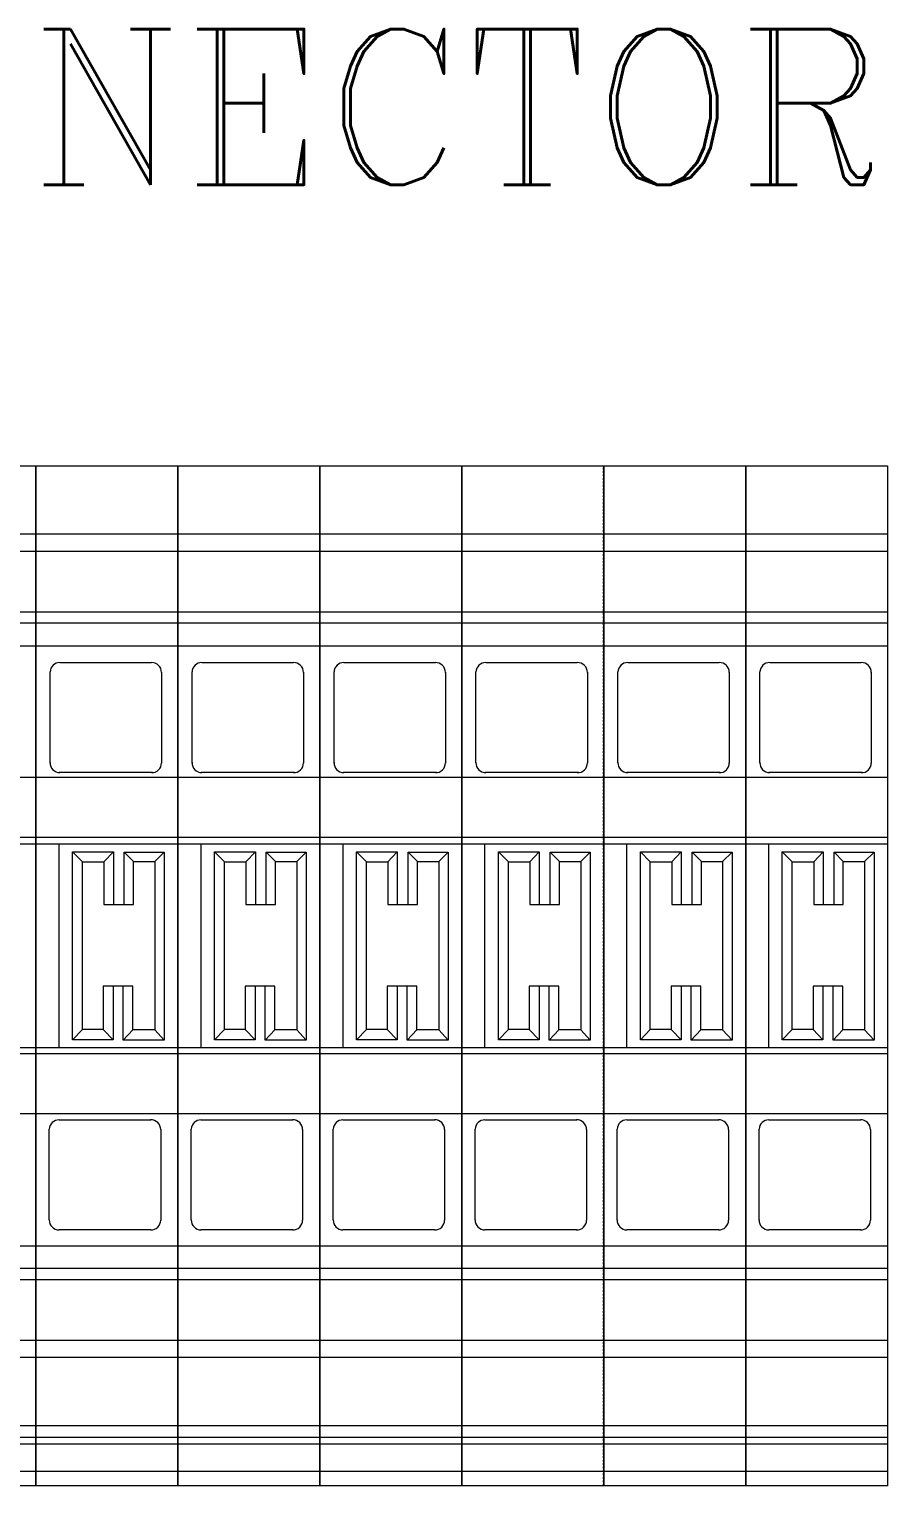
# Model space of a CAD drawing. Header units: inches. Extents: x 784 to 2184505, y 7 to 371504.
# Drawn here: x 1428652 to 1434227, y 285014 to 294544 of the extents above; entities that cross this region are included whole.
import ezdxf

# ---------------------------------------------------------------- set-up
doc = ezdxf.new("R2010")
doc.units = ezdxf.units.IN
doc.header["$MEASUREMENT"] = 0
doc.linetypes.add('DASHED', pattern=[0.3, 0.2, -0.1])
doc.styles.add('ROMANC', font='romanc.shx', dxfattribs={"height": 5})

msp = doc.modelspace()

# ---------------------------------------------------------------- linework, layer by layer
at = {"color": 252, "linetype": 'DASHED', "ltscale": 0.25}
for p, q in [((1432412.66554, 288890.87842, 22109411.77061), (1432412.66554, 291686.45739, 22109411.77061)), ((1432412.66554, 287475.64994, 22109411.77061), (1432412.66554, 288890.87842, 22109411.77061)), ((1432412.66554, 285013.64002, 22109411.77061), (1432412.66554, 287475.64994, 22109411.77061))]:
    msp.add_line(p, q, dxfattribs=at)
at = {"color": 0, "lineweight": 13}
for p, q in [((1427766.73431, 291242.12346, 22109411.77061), (1428695.92055, 291242.12346, 22109411.77061)), ((1428695.92055, 291242.12346, 22109411.77061), (1429625.1068, 291242.12346, 22109411.77061)), ((1429625.1068, 291242.12346, 22109411.77061), (1430554.29305, 291242.12346, 22109411.77061)), ((1430554.29305, 291242.12346, 22109411.77061), (1431483.47929, 291242.12346, 22109411.77061)), ((1431483.47929, 291242.12346, 22109411.77061), (1432412.66554, 291242.12346, 22109411.77061)), ((1432412.66554, 291242.12346, 22109411.77061), (1433341.85178, 291242.12346, 22109411.77061)), ((1433341.85178, 291242.12346, 22109411.77061), (1434271.03803, 291242.12346, 22109411.77061)), ((1427766.73431, 291128.06874, 22109411.77061), (1428695.92055, 291128.06874, 22109411.77061)), ((1428695.92055, 291128.06874, 22109411.77061), (1429625.1068, 291128.06874, 22109411.77061)), ((1429625.1068, 291128.06874, 22109411.77061), (1430554.29305, 291128.06874, 22109411.77061)), ((1430554.29305, 291128.06874, 22109411.77061), (1431483.47929, 291128.06874, 22109411.77061)), ((1431483.47929, 291128.06874, 22109411.77061), (1432412.66554, 291128.06874, 22109411.77061)), ((1432412.66554, 291128.06874, 22109411.77061), (1433341.85178, 291128.06874, 22109411.77061)), ((1433341.85178, 291128.06874, 22109411.77061), (1434271.03803, 291128.06874, 22109411.77061)), ((1427766.73431, 290731.07059, 22109411.77061), (1428695.92055, 290731.07059, 22109411.77061)), ((1428695.92055, 290731.07059, 22109411.77061), (1429625.1068, 290731.07059, 22109411.77061)), ((1429625.1068, 290731.07059, 22109411.77061), (1430554.29305, 290731.07059, 22109411.77061)), ((1430554.29305, 290731.07059, 22109411.77061), (1431483.47929, 290731.07059, 22109411.77061)), ((1431483.47929, 290731.07059, 22109411.77061), (1432412.66554, 290731.07059, 22109411.77061)), ((1432412.66554, 290731.07059, 22109411.77061), (1433341.85178, 290731.07059, 22109411.77061)), ((1433341.85178, 290731.07059, 22109411.77061), (1434271.03803, 290731.07059, 22109411.77061)), ((1427766.73431, 290658.68971, 22109411.77061), (1428695.92055, 290658.68971, 22109411.77061)), ((1428695.92055, 290658.68971, 22109411.77061), (1429625.1068, 290658.68971, 22109411.77061)), ((1429625.1068, 290658.68971, 22109411.77061), (1430554.29305, 290658.68971, 22109411.77061)), ((1430554.29305, 290658.68971, 22109411.77061), (1431483.47929, 290658.68971, 22109411.77061)), ((1431483.47929, 290658.68971, 22109411.77061), (1432412.66554, 290658.68971, 22109411.77061)), ((1432412.66554, 290658.68971, 22109411.77061), (1433341.85178, 290658.68971, 22109411.77061)), ((1433341.85178, 290658.68971, 22109411.77061), (1434271.03803, 290658.68971, 22109411.77061)), ((1427766.73431, 290509.54123, 22109411.77061), (1428695.92055, 290509.54123, 22109411.77061)), ((1428695.92055, 290509.54123, 22109411.77061), (1429625.1068, 290509.54123, 22109411.77061)), ((1429625.1068, 290509.54123, 22109411.77061), (1430554.29305, 290509.54123, 22109411.77061)), ((1430554.29305, 290509.54123, 22109411.77061), (1431483.47929, 290509.54123, 22109411.77061)), ((1431483.47929, 290509.54123, 22109411.77061), (1432412.66554, 290509.54123, 22109411.77061)), ((1432412.66554, 290509.54123, 22109411.77061), (1433341.85178, 290509.54123, 22109411.77061)), ((1433341.85178, 290509.54123, 22109411.77061), (1434271.03803, 290509.54123, 22109411.77061)), ((1428852.89385, 290399.51594, 22109411.77061), (1429452.24287, 290399.51711, 22109411.77061)), ((1429782.0801, 290399.51594, 22109411.77061), (1430381.42911, 290399.51711, 22109411.77061)), ((1430711.26635, 290399.51594, 22109411.77061), (1431310.61536, 290399.51711, 22109411.77061)), ((1431640.45259, 290399.51594, 22109411.77061), (1432239.8016, 290399.51711, 22109411.77061)), ((1432569.63884, 290399.51594, 22109411.77061), (1433168.98785, 290399.51711, 22109411.77061)), ((1433498.82508, 290399.51594, 22109411.77061), (1434098.1741, 290399.51711, 22109411.77061)), ((1427766.73431, 289649.74412, 22109411.77061), (1428695.92055, 289649.74412, 22109411.77061)), ((1428695.92055, 289649.74412, 22109411.77061), (1429625.1068, 289649.74412, 22109411.77061)), ((1429625.1068, 289649.74412, 22109411.77061), (1430554.29305, 289649.74412, 22109411.77061)), ((1430554.29305, 289649.74412, 22109411.77061), (1431483.47929, 289649.74412, 22109411.77061)), ((1431483.47929, 289649.74412, 22109411.77061), (1432412.66554, 289649.74412, 22109411.77061)), ((1432412.66554, 289649.74412, 22109411.77061), (1433341.85178, 289649.74412, 22109411.77061)), ((1433341.85178, 289649.74412, 22109411.77061), (1434271.03803, 289649.74412, 22109411.77061)), ((1427766.73431, 289257.13268, 22109411.77061), (1428695.92055, 289257.13268, 22109411.77061)), ((1428695.92055, 289257.13268, 22109411.77061), (1429625.1068, 289257.13268, 22109411.77061)), ((1429625.1068, 289257.13268, 22109411.77061), (1430554.29305, 289257.13268, 22109411.77061)), ((1430554.29305, 289257.13268, 22109411.77061), (1431483.47929, 289257.13268, 22109411.77061)), ((1431483.47929, 289257.13268, 22109411.77061), (1432412.66554, 289257.13268, 22109411.77061)), ((1432412.66554, 289257.13268, 22109411.77061), (1433341.85178, 289257.13268, 22109411.77061)), ((1433341.85178, 289257.13268, 22109411.77061), (1434271.03803, 289257.13268, 22109411.77061)), ((1427766.73431, 289213.26549, 22109411.77061), (1428695.92055, 289213.26549, 22109411.77061)), ((1428695.92055, 289213.26549, 22109411.77061), (1429625.1068, 289213.26549, 22109411.77061)), ((1428847.87775, 287881.89598, 22109411.77061), (1428847.87775, 289213.26549, 22109411.77061)), ((1428935.68331, 287931.40682, 22109411.77061), (1428935.68331, 289162.07839, 22109411.77061)), ((1428935.68331, 289162.07839, 22109411.77061), (1429203.28121, 289162.07839, 22109411.77061)), ((1429000.69688, 289096.62057, 22109411.77061), (1428935.68331, 289162.07839, 22109411.77061)), ((1429141.4863, 289096.62057, 22109411.77061), (1429203.28121, 289162.07839, 22109411.77061)), ((1429203.28121, 289162.07839, 22109411.77061), (1429203.28121, 288816.43111, 22109411.77061)), ((1429274.3619, 288816.43111, 22109411.77061), (1429274.3619, 289159.29091, 22109411.77061)), ((1429274.3619, 289159.29091, 22109411.77061), (1429536.38484, 289159.29091, 22109411.77061)), ((1429334.75435, 289097.68329, 22109411.77061), (1429274.3619, 289159.29091, 22109411.77061)), ((1429474.12826, 289097.68329, 22109411.77061), (1429536.38484, 289159.29091, 22109411.77061)), ((1429536.38484, 289159.29091, 22109411.77061), (1429536.38484, 287928.61934, 22109411.77061)), ((1429625.1068, 289213.26549, 22109411.77061), (1430554.29305, 289213.26549, 22109411.77061)), ((1429777.064, 287881.89598, 22109411.77061), (1429777.064, 289213.26549, 22109411.77061)), ((1429864.86956, 287931.40682, 22109411.77061), (1429864.86956, 289162.07839, 22109411.77061)), ((1429864.86956, 289162.07839, 22109411.77061), (1430132.46745, 289162.07839, 22109411.77061)), ((1429929.88313, 289096.62057, 22109411.77061), (1429864.86956, 289162.07839, 22109411.77061)), ((1430070.67255, 289096.62057, 22109411.77061), (1430132.46745, 289162.07839, 22109411.77061)), ((1430132.46745, 289162.07839, 22109411.77061), (1430132.46745, 288816.43111, 22109411.77061)), ((1430203.54814, 288816.43111, 22109411.77061), (1430203.54814, 289159.29091, 22109411.77061)), ((1430203.54814, 289159.29091, 22109411.77061), (1430465.57109, 289159.29091, 22109411.77061)), ((1430263.9406, 289097.68329, 22109411.77061), (1430203.54814, 289159.29091, 22109411.77061)), ((1430403.3145, 289097.68329, 22109411.77061), (1430465.57109, 289159.29091, 22109411.77061)), ((1430465.57109, 289159.29091, 22109411.77061), (1430465.57109, 287928.61934, 22109411.77061)), ((1430554.29305, 289213.26549, 22109411.77061), (1431483.47929, 289213.26549, 22109411.77061)), ((1430706.25024, 287881.89598, 22109411.77061), (1430706.25024, 289213.26549, 22109411.77061)), ((1430794.0558, 287931.40682, 22109411.77061), (1430794.0558, 289162.07839, 22109411.77061)), ((1430794.0558, 289162.07839, 22109411.77061), (1431061.6537, 289162.07839, 22109411.77061)), ((1430859.06937, 289096.62057, 22109411.77061), (1430794.0558, 289162.07839, 22109411.77061)), ((1430999.85879, 289096.62057, 22109411.77061), (1431061.6537, 289162.07839, 22109411.77061)), ((1431061.6537, 289162.07839, 22109411.77061), (1431061.6537, 288816.43111, 22109411.77061)), ((1431132.73439, 288816.43111, 22109411.77061), (1431132.73439, 289159.29091, 22109411.77061)), ((1431132.73439, 289159.29091, 22109411.77061), (1431394.75733, 289159.29091, 22109411.77061)), ((1431193.12685, 289097.68329, 22109411.77061), (1431132.73439, 289159.29091, 22109411.77061)), ((1431332.50075, 289097.68329, 22109411.77061), (1431394.75733, 289159.29091, 22109411.77061)), ((1431394.75733, 289159.29091, 22109411.77061), (1431394.75733, 287928.61934, 22109411.77061)), ((1431483.47929, 289213.26549, 22109411.77061), (1432412.66554, 289213.26549, 22109411.77061)), ((1431635.43649, 287881.89598, 22109411.77061), (1431635.43649, 289213.26549, 22109411.77061)), ((1431723.24205, 287931.40682, 22109411.77061), (1431723.24205, 289162.07839, 22109411.77061)), ((1431723.24205, 289162.07839, 22109411.77061), (1431990.83994, 289162.07839, 22109411.77061)), ((1431788.25562, 289096.62057, 22109411.77061), (1431723.24205, 289162.07839, 22109411.77061)), ((1431929.04504, 289096.62057, 22109411.77061), (1431990.83994, 289162.07839, 22109411.77061)), ((1431990.83994, 289162.07839, 22109411.77061), (1431990.83994, 288816.43111, 22109411.77061)), ((1432061.92064, 288816.43111, 22109411.77061), (1432061.92064, 289159.29091, 22109411.77061)), ((1432061.92064, 289159.29091, 22109411.77061), (1432323.94358, 289159.29091, 22109411.77061)), ((1432122.31309, 289097.68329, 22109411.77061), (1432061.92064, 289159.29091, 22109411.77061)), ((1432261.687, 289097.68329, 22109411.77061), (1432323.94358, 289159.29091, 22109411.77061)), ((1432323.94358, 289159.29091, 22109411.77061), (1432323.94358, 287928.61934, 22109411.77061)), ((1432412.66554, 289213.26549, 22109411.77061), (1433341.85178, 289213.26549, 22109411.77061)), ((1432564.62273, 287881.89598, 22109411.77061), (1432564.62273, 289213.26549, 22109411.77061)), ((1432652.42829, 287931.40682, 22109411.77061), (1432652.42829, 289162.07839, 22109411.77061)), ((1432652.42829, 289162.07839, 22109411.77061), (1432920.02619, 289162.07839, 22109411.77061)), ((1432717.44187, 289096.62057, 22109411.77061), (1432652.42829, 289162.07839, 22109411.77061)), ((1432858.23129, 289096.62057, 22109411.77061), (1432920.02619, 289162.07839, 22109411.77061)), ((1432920.02619, 289162.07839, 22109411.77061), (1432920.02619, 288816.43111, 22109411.77061)), ((1432991.10688, 288816.43111, 22109411.77061), (1432991.10688, 289159.29091, 22109411.77061)), ((1432991.10688, 289159.29091, 22109411.77061), (1433253.12982, 289159.29091, 22109411.77061)), ((1433051.49934, 289097.68329, 22109411.77061), (1432991.10688, 289159.29091, 22109411.77061)), ((1433190.87324, 289097.68329, 22109411.77061), (1433253.12982, 289159.29091, 22109411.77061)), ((1433253.12982, 289159.29091, 22109411.77061), (1433253.12982, 287928.61934, 22109411.77061)), ((1433341.85178, 289213.26549, 22109411.77061), (1434271.03803, 289213.26549, 22109411.77061)), ((1433493.80898, 287881.89598, 22109411.77061), (1433493.80898, 289213.26549, 22109411.77061)), ((1433581.61454, 287931.40682, 22109411.77061), (1433581.61454, 289162.07839, 22109411.77061)), ((1433581.61454, 289162.07839, 22109411.77061), (1433849.21244, 289162.07839, 22109411.77061)), ((1433646.62811, 289096.62057, 22109411.77061), (1433581.61454, 289162.07839, 22109411.77061)), ((1433787.41753, 289096.62057, 22109411.77061), (1433849.21244, 289162.07839, 22109411.77061)), ((1433849.21244, 289162.07839, 22109411.77061), (1433849.21244, 288816.43111, 22109411.77061)), ((1433920.29313, 288816.43111, 22109411.77061), (1433920.29313, 289159.29091, 22109411.77061)), ((1433920.29313, 289159.29091, 22109411.77061), (1434182.31607, 289159.29091, 22109411.77061)), ((1433980.68558, 289097.68329, 22109411.77061), (1433920.29313, 289159.29091, 22109411.77061)), ((1434120.05949, 289097.68329, 22109411.77061), (1434182.31607, 289159.29091, 22109411.77061)), ((1434182.31607, 289159.29091, 22109411.77061), (1434182.31607, 287928.61934, 22109411.77061)), ((1429000.69688, 287999.48661, 22109411.77061), (1429000.69688, 289096.62057, 22109411.77061)), ((1429000.69688, 289096.62057, 22109411.77061), (1429141.4863, 289096.62057, 22109411.77061)), ((1429141.4863, 289096.62057, 22109411.77061), (1429141.4863, 288816.43111, 22109411.77061)), ((1429334.75435, 288816.43111, 22109411.77061), (1429334.75435, 289097.68329, 22109411.77061)), ((1429334.75435, 289097.68329, 22109411.77061), (1429474.12826, 289097.68329, 22109411.77061)), ((1429474.12826, 289097.68329, 22109411.77061), (1429474.12826, 287996.62945, 22109411.77061)), ((1429929.88313, 287999.48661, 22109411.77061), (1429929.88313, 289096.62057, 22109411.77061)), ((1429929.88313, 289096.62057, 22109411.77061), (1430070.67255, 289096.62057, 22109411.77061)), ((1430070.67255, 289096.62057, 22109411.77061), (1430070.67255, 288816.43111, 22109411.77061)), ((1430263.9406, 288816.43111, 22109411.77061), (1430263.9406, 289097.68329, 22109411.77061)), ((1430263.9406, 289097.68329, 22109411.77061), (1430403.3145, 289097.68329, 22109411.77061)), ((1430403.3145, 289097.68329, 22109411.77061), (1430403.3145, 287996.62945, 22109411.77061)), ((1430859.06937, 287999.48661, 22109411.77061), (1430859.06937, 289096.62057, 22109411.77061)), ((1430859.06937, 289096.62057, 22109411.77061), (1430999.85879, 289096.62057, 22109411.77061)), ((1430999.85879, 289096.62057, 22109411.77061), (1430999.85879, 288816.43111, 22109411.77061)), ((1431193.12685, 288816.43111, 22109411.77061), (1431193.12685, 289097.68329, 22109411.77061)), ((1431193.12685, 289097.68329, 22109411.77061), (1431332.50075, 289097.68329, 22109411.77061)), ((1431332.50075, 289097.68329, 22109411.77061), (1431332.50075, 287996.62945, 22109411.77061)), ((1431788.25562, 287999.48661, 22109411.77061), (1431788.25562, 289096.62057, 22109411.77061)), ((1431788.25562, 289096.62057, 22109411.77061), (1431929.04504, 289096.62057, 22109411.77061)), ((1431929.04504, 289096.62057, 22109411.77061), (1431929.04504, 288816.43111, 22109411.77061)), ((1432122.31309, 288816.43111, 22109411.77061), (1432122.31309, 289097.68329, 22109411.77061)), ((1432122.31309, 289097.68329, 22109411.77061), (1432261.687, 289097.68329, 22109411.77061)), ((1432261.687, 289097.68329, 22109411.77061), (1432261.687, 287996.62945, 22109411.77061)), ((1432717.44187, 287999.48661, 22109411.77061), (1432717.44187, 289096.62057, 22109411.77061)), ((1432717.44187, 289096.62057, 22109411.77061), (1432858.23129, 289096.62057, 22109411.77061)), ((1432858.23129, 289096.62057, 22109411.77061), (1432858.23129, 288816.43111, 22109411.77061)), ((1433051.49934, 288816.43111, 22109411.77061), (1433051.49934, 289097.68329, 22109411.77061)), ((1433051.49934, 289097.68329, 22109411.77061), (1433190.87324, 289097.68329, 22109411.77061)), ((1433190.87324, 289097.68329, 22109411.77061), (1433190.87324, 287996.62945, 22109411.77061)), ((1433646.62811, 287999.48661, 22109411.77061), (1433646.62811, 289096.62057, 22109411.77061)), ((1433646.62811, 289096.62057, 22109411.77061), (1433787.41753, 289096.62057, 22109411.77061)), ((1433787.41753, 289096.62057, 22109411.77061), (1433787.41753, 288816.43111, 22109411.77061)), ((1433980.68558, 288816.43111, 22109411.77061), (1433980.68558, 289097.68329, 22109411.77061)), ((1433980.68558, 289097.68329, 22109411.77061), (1434120.05949, 289097.68329, 22109411.77061)), ((1434120.05949, 289097.68329, 22109411.77061), (1434120.05949, 287996.62945, 22109411.77061)), ((1429141.4863, 288816.43111, 22109411.77061), (1429274.3619, 288816.43111, 22109411.77061)), ((1429274.3619, 288816.43111, 22109411.77061), (1429334.75435, 288816.43111, 22109411.77061)), ((1430070.67255, 288816.43111, 22109411.77061), (1430203.54814, 288816.43111, 22109411.77061)), ((1430203.54814, 288816.43111, 22109411.77061), (1430263.9406, 288816.43111, 22109411.77061)), ((1430999.85879, 288816.43111, 22109411.77061), (1431132.73439, 288816.43111, 22109411.77061)), ((1431132.73439, 288816.43111, 22109411.77061), (1431193.12685, 288816.43111, 22109411.77061)), ((1431929.04504, 288816.43111, 22109411.77061), (1432061.92064, 288816.43111, 22109411.77061)), ((1432061.92064, 288816.43111, 22109411.77061), (1432122.31309, 288816.43111, 22109411.77061)), ((1432858.23129, 288816.43111, 22109411.77061), (1432991.10688, 288816.43111, 22109411.77061)), ((1432991.10688, 288816.43111, 22109411.77061), (1433051.49934, 288816.43111, 22109411.77061)), ((1433787.41753, 288816.43111, 22109411.77061), (1433920.29313, 288816.43111, 22109411.77061)), ((1433920.29313, 288816.43111, 22109411.77061), (1433980.68558, 288816.43111, 22109411.77061)), ((1429201.88747, 288282.62906, 22109411.77061), (1429136.80421, 288282.62906, 22109411.77061)), ((1429136.80421, 288282.62906, 22109411.77061), (1429136.80421, 287999.48661, 22109411.77061)), ((1429331.27001, 288282.62906, 22109411.77061), (1429201.88747, 288282.62906, 22109411.77061)), ((1429201.88747, 288282.62906, 22109411.77061), (1429201.88747, 287931.40682, 22109411.77061)), ((1429267.3932, 287928.61934, 22109411.77061), (1429267.3932, 288282.62906, 22109411.77061)), ((1429331.27001, 287996.62945, 22109411.77061), (1429331.27001, 288282.62906, 22109411.77061)), ((1430131.07371, 288282.62906, 22109411.77061), (1430065.99046, 288282.62906, 22109411.77061)), ((1430065.99046, 288282.62906, 22109411.77061), (1430065.99046, 287999.48661, 22109411.77061)), ((1430260.45625, 288282.62906, 22109411.77061), (1430131.07371, 288282.62906, 22109411.77061)), ((1430131.07371, 288282.62906, 22109411.77061), (1430131.07371, 287931.40682, 22109411.77061)), ((1430196.57945, 287928.61934, 22109411.77061), (1430196.57945, 288282.62906, 22109411.77061)), ((1430260.45625, 287996.62945, 22109411.77061), (1430260.45625, 288282.62906, 22109411.77061)), ((1431060.25996, 288282.62906, 22109411.77061), (1430995.1767, 288282.62906, 22109411.77061)), ((1430995.1767, 288282.62906, 22109411.77061), (1430995.1767, 287999.48661, 22109411.77061)), ((1431189.6425, 288282.62906, 22109411.77061), (1431060.25996, 288282.62906, 22109411.77061)), ((1431060.25996, 288282.62906, 22109411.77061), (1431060.25996, 287931.40682, 22109411.77061)), ((1431125.7657, 287928.61934, 22109411.77061), (1431125.7657, 288282.62906, 22109411.77061)), ((1431189.6425, 287996.62945, 22109411.77061), (1431189.6425, 288282.62906, 22109411.77061)), ((1431989.44621, 288282.62906, 22109411.77061), (1431924.36295, 288282.62906, 22109411.77061)), ((1431924.36295, 288282.62906, 22109411.77061), (1431924.36295, 287999.48661, 22109411.77061)), ((1432118.82874, 288282.62906, 22109411.77061), (1431989.44621, 288282.62906, 22109411.77061)), ((1431989.44621, 288282.62906, 22109411.77061), (1431989.44621, 287931.40682, 22109411.77061)), ((1432054.95194, 287928.61934, 22109411.77061), (1432054.95194, 288282.62906, 22109411.77061)), ((1432118.82874, 287996.62945, 22109411.77061), (1432118.82874, 288282.62906, 22109411.77061)), ((1432918.63245, 288282.62906, 22109411.77061), (1432853.54919, 288282.62906, 22109411.77061)), ((1432853.54919, 288282.62906, 22109411.77061), (1432853.54919, 287999.48661, 22109411.77061)), ((1433048.01499, 288282.62906, 22109411.77061), (1432918.63245, 288282.62906, 22109411.77061)), ((1432918.63245, 288282.62906, 22109411.77061), (1432918.63245, 287931.40682, 22109411.77061)), ((1432984.13819, 287928.61934, 22109411.77061), (1432984.13819, 288282.62906, 22109411.77061)), ((1433048.01499, 287996.62945, 22109411.77061), (1433048.01499, 288282.62906, 22109411.77061)), ((1433847.8187, 288282.62906, 22109411.77061), (1433782.73544, 288282.62906, 22109411.77061)), ((1433782.73544, 288282.62906, 22109411.77061), (1433782.73544, 287999.48661, 22109411.77061)), ((1433977.20124, 288282.62906, 22109411.77061), (1433847.8187, 288282.62906, 22109411.77061)), ((1433847.8187, 288282.62906, 22109411.77061), (1433847.8187, 287931.40682, 22109411.77061)), ((1433913.32443, 287928.61934, 22109411.77061), (1433913.32443, 288282.62906, 22109411.77061)), ((1433977.20124, 287996.62945, 22109411.77061), (1433977.20124, 288282.62906, 22109411.77061)), ((1429000.69688, 287999.48661, 22109411.77061), (1428935.68331, 287931.40682, 22109411.77061)), ((1429201.88747, 287931.40682, 22109411.77061), (1428935.68331, 287931.40682, 22109411.77061)), ((1429136.80421, 287999.48661, 22109411.77061), (1429000.69688, 287999.48661, 22109411.77061)), ((1429136.80421, 287999.48661, 22109411.77061), (1429201.88747, 287931.40682, 22109411.77061)), ((1429331.27001, 287996.62945, 22109411.77061), (1429267.3932, 287928.61934, 22109411.77061)), ((1429536.38484, 287928.61934, 22109411.77061), (1429267.3932, 287928.61934, 22109411.77061)), ((1429474.12826, 287996.62945, 22109411.77061), (1429331.27001, 287996.62945, 22109411.77061)), ((1429474.12826, 287996.62945, 22109411.77061), (1429536.38484, 287928.61934, 22109411.77061)), ((1429929.88313, 287999.48661, 22109411.77061), (1429864.86956, 287931.40682, 22109411.77061)), ((1430131.07371, 287931.40682, 22109411.77061), (1429864.86956, 287931.40682, 22109411.77061)), ((1430065.99046, 287999.48661, 22109411.77061), (1429929.88313, 287999.48661, 22109411.77061)), ((1430065.99046, 287999.48661, 22109411.77061), (1430131.07371, 287931.40682, 22109411.77061)), ((1430260.45625, 287996.62945, 22109411.77061), (1430196.57945, 287928.61934, 22109411.77061)), ((1430465.57109, 287928.61934, 22109411.77061), (1430196.57945, 287928.61934, 22109411.77061)), ((1430403.3145, 287996.62945, 22109411.77061), (1430260.45625, 287996.62945, 22109411.77061)), ((1430403.3145, 287996.62945, 22109411.77061), (1430465.57109, 287928.61934, 22109411.77061)), ((1430859.06937, 287999.48661, 22109411.77061), (1430794.0558, 287931.40682, 22109411.77061)), ((1431060.25996, 287931.40682, 22109411.77061), (1430794.0558, 287931.40682, 22109411.77061)), ((1430995.1767, 287999.48661, 22109411.77061), (1430859.06937, 287999.48661, 22109411.77061)), ((1430995.1767, 287999.48661, 22109411.77061), (1431060.25996, 287931.40682, 22109411.77061)), ((1431189.6425, 287996.62945, 22109411.77061), (1431125.7657, 287928.61934, 22109411.77061)), ((1431394.75733, 287928.61934, 22109411.77061), (1431125.7657, 287928.61934, 22109411.77061)), ((1431332.50075, 287996.62945, 22109411.77061), (1431189.6425, 287996.62945, 22109411.77061)), ((1431332.50075, 287996.62945, 22109411.77061), (1431394.75733, 287928.61934, 22109411.77061)), ((1431788.25562, 287999.48661, 22109411.77061), (1431723.24205, 287931.40682, 22109411.77061)), ((1431989.44621, 287931.40682, 22109411.77061), (1431723.24205, 287931.40682, 22109411.77061)), ((1431924.36295, 287999.48661, 22109411.77061), (1431788.25562, 287999.48661, 22109411.77061)), ((1431924.36295, 287999.48661, 22109411.77061), (1431989.44621, 287931.40682, 22109411.77061)), ((1432118.82874, 287996.62945, 22109411.77061), (1432054.95194, 287928.61934, 22109411.77061)), ((1432323.94358, 287928.61934, 22109411.77061), (1432054.95194, 287928.61934, 22109411.77061)), ((1432261.687, 287996.62945, 22109411.77061), (1432118.82874, 287996.62945, 22109411.77061)), ((1432261.687, 287996.62945, 22109411.77061), (1432323.94358, 287928.61934, 22109411.77061)), ((1432717.44187, 287999.48661, 22109411.77061), (1432652.42829, 287931.40682, 22109411.77061)), ((1432918.63245, 287931.40682, 22109411.77061), (1432652.42829, 287931.40682, 22109411.77061)), ((1432853.54919, 287999.48661, 22109411.77061), (1432717.44187, 287999.48661, 22109411.77061)), ((1432853.54919, 287999.48661, 22109411.77061), (1432918.63245, 287931.40682, 22109411.77061)), ((1433048.01499, 287996.62945, 22109411.77061), (1432984.13819, 287928.61934, 22109411.77061)), ((1433253.12982, 287928.61934, 22109411.77061), (1432984.13819, 287928.61934, 22109411.77061)), ((1433190.87324, 287996.62945, 22109411.77061), (1433048.01499, 287996.62945, 22109411.77061)), ((1433190.87324, 287996.62945, 22109411.77061), (1433253.12982, 287928.61934, 22109411.77061)), ((1433646.62811, 287999.48661, 22109411.77061), (1433581.61454, 287931.40682, 22109411.77061)), ((1433847.8187, 287931.40682, 22109411.77061), (1433581.61454, 287931.40682, 22109411.77061)), ((1433782.73544, 287999.48661, 22109411.77061), (1433646.62811, 287999.48661, 22109411.77061)), ((1433782.73544, 287999.48661, 22109411.77061), (1433847.8187, 287931.40682, 22109411.77061)), ((1433977.20124, 287996.62945, 22109411.77061), (1433913.32443, 287928.61934, 22109411.77061)), ((1434182.31607, 287928.61934, 22109411.77061), (1433913.32443, 287928.61934, 22109411.77061)), ((1434120.05949, 287996.62945, 22109411.77061), (1433977.20124, 287996.62945, 22109411.77061)), ((1434120.05949, 287996.62945, 22109411.77061), (1434182.31607, 287928.61934, 22109411.77061)), ((1427766.73431, 287881.89598, 22109411.77061), (1428695.92055, 287881.89598, 22109411.77061)), ((1427766.73431, 287842.4155, 22109411.77061), (1428695.92055, 287842.4155, 22109411.77061)), ((1428695.92055, 287881.89598, 22109411.77061), (1429625.1068, 287881.89598, 22109411.77061)), ((1428695.92055, 287842.4155, 22109411.77061), (1429625.1068, 287842.4155, 22109411.77061)), ((1429625.1068, 287881.89598, 22109411.77061), (1430554.29305, 287881.89598, 22109411.77061)), ((1429625.1068, 287842.4155, 22109411.77061), (1430554.29305, 287842.4155, 22109411.77061)), ((1430554.29305, 287881.89598, 22109411.77061), (1431483.47929, 287881.89598, 22109411.77061)), ((1430554.29305, 287842.4155, 22109411.77061), (1431483.47929, 287842.4155, 22109411.77061)), ((1431483.47929, 287881.89598, 22109411.77061), (1432412.66554, 287881.89598, 22109411.77061)), ((1431483.47929, 287842.4155, 22109411.77061), (1432412.66554, 287842.4155, 22109411.77061)), ((1432412.66554, 287881.89598, 22109411.77061), (1433341.85178, 287881.89598, 22109411.77061)), ((1432412.66554, 287842.4155, 22109411.77061), (1433341.85178, 287842.4155, 22109411.77061)), ((1433341.85178, 287881.89598, 22109411.77061), (1434271.03803, 287881.89598, 22109411.77061)), ((1433341.85178, 287842.4155, 22109411.77061), (1434271.03803, 287842.4155, 22109411.77061)), ((1427766.73431, 287449.80407, 22109411.77061), (1428695.92055, 287449.80407, 22109411.77061)), ((1428695.92055, 287449.80407, 22109411.77061), (1429625.1068, 287449.80407, 22109411.77061)), ((1429625.1068, 287449.80407, 22109411.77061), (1430554.29305, 287449.80407, 22109411.77061)), ((1430554.29305, 287449.80407, 22109411.77061), (1431483.47929, 287449.80407, 22109411.77061)), ((1431483.47929, 287449.80407, 22109411.77061), (1432412.66554, 287449.80407, 22109411.77061)), ((1432412.66554, 287449.80407, 22109411.77061), (1433341.85178, 287449.80407, 22109411.77061)), ((1433341.85178, 287449.80407, 22109411.77061), (1434271.03803, 287449.80407, 22109411.77061)), ((1427766.73431, 286583.42688, 22109411.77061), (1428695.92055, 286583.42688, 22109411.77061)), ((1428695.92055, 286583.42688, 22109411.77061), (1429625.1068, 286583.42688, 22109411.77061)), ((1429625.1068, 286583.42688, 22109411.77061), (1430554.29305, 286583.42688, 22109411.77061)), ((1430554.29305, 286583.42688, 22109411.77061), (1431483.47929, 286583.42688, 22109411.77061)), ((1431483.47929, 286583.42688, 22109411.77061), (1432412.66554, 286583.42688, 22109411.77061)), ((1432412.66554, 286583.42688, 22109411.77061), (1433341.85178, 286583.42688, 22109411.77061)), ((1433341.85178, 286583.42688, 22109411.77061), (1434271.03803, 286583.42688, 22109411.77061)), ((1427766.73431, 286438.66512, 22109411.77061), (1428695.92055, 286438.66512, 22109411.77061)), ((1428695.92055, 286438.66512, 22109411.77061), (1429625.1068, 286438.66512, 22109411.77061)), ((1429625.1068, 286438.66512, 22109411.77061), (1430554.29305, 286438.66512, 22109411.77061)), ((1430554.29305, 286438.66512, 22109411.77061), (1431483.47929, 286438.66512, 22109411.77061)), ((1431483.47929, 286438.66512, 22109411.77061), (1432412.66554, 286438.66512, 22109411.77061)), ((1432412.66554, 286438.66512, 22109411.77061), (1433341.85178, 286438.66512, 22109411.77061)), ((1433341.85178, 286438.66512, 22109411.77061), (1434271.03803, 286438.66512, 22109411.77061)), ((1427766.73431, 286364.09088, 22109411.77061), (1428695.92055, 286364.09088, 22109411.77061)), ((1428695.92055, 286364.09088, 22109411.77061), (1429625.1068, 286364.09088, 22109411.77061)), ((1429625.1068, 286364.09088, 22109411.77061), (1430554.29305, 286364.09088, 22109411.77061)), ((1430554.29305, 286364.09088, 22109411.77061), (1431483.47929, 286364.09088, 22109411.77061)), ((1431483.47929, 286364.09088, 22109411.77061), (1432412.66554, 286364.09088, 22109411.77061)), ((1432412.66554, 286364.09088, 22109411.77061), (1433341.85178, 286364.09088, 22109411.77061)), ((1433341.85178, 286364.09088, 22109411.77061), (1434271.03803, 286364.09088, 22109411.77061)), ((1427766.73431, 285967.09272, 22109411.77061), (1428695.92055, 285967.09272, 22109411.77061)), ((1428695.92055, 285967.09272, 22109411.77061), (1429625.1068, 285967.09272, 22109411.77061)), ((1429625.1068, 285967.09272, 22109411.77061), (1430554.29305, 285967.09272, 22109411.77061)), ((1430554.29305, 285967.09272, 22109411.77061), (1431483.47929, 285967.09272, 22109411.77061)), ((1431483.47929, 285967.09272, 22109411.77061), (1432412.66554, 285967.09272, 22109411.77061)), ((1432412.66554, 285967.09272, 22109411.77061), (1433341.85178, 285967.09272, 22109411.77061)), ((1433341.85178, 285967.09272, 22109411.77061), (1434271.03803, 285967.09272, 22109411.77061)), ((1427766.73431, 285855.23137, 22109411.77061), (1428695.92055, 285855.23137, 22109411.77061)), ((1428695.92055, 285855.23137, 22109411.77061), (1429625.1068, 285855.23137, 22109411.77061)), ((1429625.1068, 285855.23137, 22109411.77061), (1430554.29305, 285855.23137, 22109411.77061)), ((1430554.29305, 285855.23137, 22109411.77061), (1431483.47929, 285855.23137, 22109411.77061)), ((1431483.47929, 285855.23137, 22109411.77061), (1432412.66554, 285855.23137, 22109411.77061)), ((1432412.66554, 285855.23137, 22109411.77061), (1433341.85178, 285855.23137, 22109411.77061)), ((1433341.85178, 285855.23137, 22109411.77061), (1434271.03803, 285855.23137, 22109411.77061)), ((1427766.73431, 285407.78593, 22109411.77061), (1428695.92055, 285407.78593, 22109411.77061)), ((1428695.92055, 285407.78593, 22109411.77061), (1429625.1068, 285407.78593, 22109411.77061)), ((1429625.1068, 285407.78593, 22109411.77061), (1430554.29305, 285407.78593, 22109411.77061)), ((1430554.29305, 285407.78593, 22109411.77061), (1431483.47929, 285407.78593, 22109411.77061)), ((1431483.47929, 285407.78593, 22109411.77061), (1432412.66554, 285407.78593, 22109411.77061)), ((1432412.66554, 285407.78593, 22109411.77061), (1433341.85178, 285407.78593, 22109411.77061)), ((1433341.85178, 285407.78593, 22109411.77061), (1434271.03803, 285407.78593, 22109411.77061)), ((1427766.73431, 285333.21169, 22109411.77061), (1428695.92055, 285333.21169, 22109411.77061)), ((1427766.73431, 285289.34449, 22109411.77061), (1428695.92055, 285289.34449, 22109411.77061)), ((1428695.92055, 285333.21169, 22109411.77061), (1429625.1068, 285333.21169, 22109411.77061)), ((1428695.92055, 285289.34449, 22109411.77061), (1429625.1068, 285289.34449, 22109411.77061)), ((1429625.1068, 285333.21169, 22109411.77061), (1430554.29305, 285333.21169, 22109411.77061)), ((1429625.1068, 285289.34449, 22109411.77061), (1430554.29305, 285289.34449, 22109411.77061)), ((1430554.29305, 285333.21169, 22109411.77061), (1431483.47929, 285333.21169, 22109411.77061)), ((1430554.29305, 285289.34449, 22109411.77061), (1431483.47929, 285289.34449, 22109411.77061)), ((1431483.47929, 285333.21169, 22109411.77061), (1432412.66554, 285333.21169, 22109411.77061)), ((1431483.47929, 285289.34449, 22109411.77061), (1432412.66554, 285289.34449, 22109411.77061)), ((1432412.66554, 285333.21169, 22109411.77061), (1433341.85178, 285333.21169, 22109411.77061)), ((1432412.66554, 285289.34449, 22109411.77061), (1433341.85178, 285289.34449, 22109411.77061)), ((1433341.85178, 285333.21169, 22109411.77061), (1434271.03803, 285333.21169, 22109411.77061)), ((1433341.85178, 285289.34449, 22109411.77061), (1434271.03803, 285289.34449, 22109411.77061)), ((1427766.73431, 285109.48897, 22109411.77061), (1428695.92055, 285109.48897, 22109411.77061)), ((1428695.92055, 285109.48897, 22109411.77061), (1429625.1068, 285109.48897, 22109411.77061)), ((1429625.1068, 285109.48897, 22109411.77061), (1430554.29305, 285109.48897, 22109411.77061)), ((1430554.29305, 285109.48897, 22109411.77061), (1431483.47929, 285109.48897, 22109411.77061)), ((1431483.47929, 285109.48897, 22109411.77061), (1432412.66554, 285109.48897, 22109411.77061)), ((1432412.66554, 285109.48897, 22109411.77061), (1433341.85178, 285109.48897, 22109411.77061)), ((1433341.85178, 285109.48897, 22109411.77061), (1434271.03803, 285109.48897, 22109411.77061))]:
    msp.add_line(p, q, dxfattribs=at)
at = {"color": 0, "lineweight": 13, "elevation": 22109411.77061}
for points in [[(1427766.73431, 285013.64002), (1427766.73431, 291686.45739), (1428695.92055, 291686.45739), (1428695.92055, 285013.64002)], [(1428695.92055, 285013.64002), (1428695.92055, 291686.45739), (1429625.1068, 291686.45739), (1429625.1068, 285013.64002)], [(1429625.1068, 285013.64002), (1429625.1068, 291686.45739), (1430554.29305, 291686.45739), (1430554.29305, 285013.64002)], [(1430554.29305, 285013.64002), (1430554.29305, 291686.45739), (1431483.47929, 291686.45739), (1431483.47929, 285013.64002)], [(1431483.47929, 285013.64002), (1431483.47929, 291686.45739), (1432412.66554, 291686.45739), (1432412.66554, 285013.64002)], [(1432412.66554, 285013.64002), (1432412.66554, 291686.45739), (1433341.85178, 291686.45739), (1433341.85178, 285013.64002)], [(1433341.85178, 285013.64002), (1433341.85178, 291686.45739), (1434271.03803, 291686.45739), (1434271.03803, 285013.64002)]]:
    msp.add_lwpolyline(points, close=True, dxfattribs=at)
for points in [[(1428788.93813, 289740.98127), (1428788.93813, 290338.13472)], [(1429517.97689, 290335.98603), (1429517.97689, 289742.72395)], [(1429718.12438, 289740.98127), (1429718.12438, 290338.13472)], [(1430447.16314, 290335.98603), (1430447.16314, 289742.72395)], [(1430647.31062, 289740.98127), (1430647.31062, 290338.13472)], [(1431376.34938, 290335.98603), (1431376.34938, 289742.72395)], [(1431576.49687, 289740.98127), (1431576.49687, 290338.13472)], [(1432305.53563, 290335.98603), (1432305.53563, 289742.72395)], [(1432505.68311, 289740.98127), (1432505.68311, 290338.13472)], [(1433234.72187, 290335.98603), (1433234.72187, 289742.72395)], [(1433434.86936, 289740.98127), (1433434.86936, 290338.13472)], [(1434163.90812, 290335.98603), (1434163.90812, 289742.72395)], [(1429458.8846, 289679.739), (1428847.97479, 289679.739)], [(1430388.07084, 289679.739), (1429777.16103, 289679.739)], [(1431317.25709, 289679.739), (1430706.34728, 289679.739)], [(1432246.44333, 289679.739), (1431635.53352, 289679.739)], [(1433175.62958, 289679.739), (1432564.71977, 289679.739)], [(1434104.81582, 289679.739), (1433493.90602, 289679.739)], [(1428783.67692, 286751.86164), (1428783.67692, 287346.84843)], [(1428847.20737, 287408.23095), (1429449.14845, 287408.23095)], [(1429512.71568, 287344.97825), (1429512.71568, 286751.86307)], [(1429712.86317, 286751.86164), (1429712.86317, 287346.84843)], [(1429776.39361, 287408.23095), (1430378.33469, 287408.23095)], [(1430441.90193, 287344.97825), (1430441.90193, 286751.86307)], [(1430642.04941, 286751.86164), (1430642.04941, 287346.84843)], [(1430705.57986, 287408.23095), (1431307.52094, 287408.23095)], [(1431371.08817, 287344.97825), (1431371.08817, 286751.86307)], [(1431571.23566, 286751.86164), (1431571.23566, 287346.84843)], [(1431634.7661, 287408.23095), (1432236.70718, 287408.23095)], [(1432300.27442, 287344.97825), (1432300.27442, 286751.86307)], [(1432500.42191, 286751.86164), (1432500.42191, 287346.84843)], [(1432563.95235, 287408.23095), (1433165.89343, 287408.23095)], [(1433229.46067, 287344.97825), (1433229.46067, 286751.86307)], [(1433429.60815, 286751.86164), (1433429.60815, 287346.84843)], [(1433493.13859, 287408.23095), (1434095.07968, 287408.23095)], [(1434158.64691, 287344.97825), (1434158.64691, 286751.86307)], [(1429449.14909, 286688.29505), (1428847.24494, 286688.29505)], [(1430378.33533, 286688.29505), (1429776.43119, 286688.29505)], [(1431307.52158, 286688.29505), (1430705.61743, 286688.29505)], [(1432236.70782, 286688.29505), (1431634.80368, 286688.29505)], [(1433165.89407, 286688.29505), (1432563.98992, 286688.29505)], [(1434095.08032, 286688.29505), (1433493.17617, 286688.29505)]]:
    msp.add_lwpolyline(points, dxfattribs=at)
at = {"color": 0, "lineweight": 13}
for centre, start, end in [((1428852.46857, 290335.94934, 22109411.77061), 89.616679611, 178.029870001), ((1429454.40965, 290335.98603, 22109411.77061), 359.616679681, 91.953369774), ((1429781.65482, 290335.94934, 22109411.77061), 89.616679611, 178.029870001), ((1430383.5959, 290335.98603, 22109411.77061), 359.616679681, 91.953369774), ((1430710.84107, 290335.94934, 22109411.77061), 89.616679611, 178.029870001), ((1431312.78215, 290335.98603, 22109411.77061), 359.616679681, 91.953369774), ((1431640.02731, 290335.94934, 22109411.77061), 89.616679611, 178.029870001), ((1432241.96839, 290335.98603, 22109411.77061), 359.616679681, 91.953369774), ((1432569.21356, 290335.94934, 22109411.77061), 89.616679611, 178.029870001), ((1433171.15464, 290335.98603, 22109411.77061), 359.616679681, 91.953369774), ((1433498.3998, 290335.94934, 22109411.77061), 89.616679611, 178.029870001), ((1434100.34088, 290335.98603, 22109411.77061), 359.616679681, 91.953369774), ((1428852.46921, 289743.14793, 22109411.77061), 178.046741518, 270.383432206), ((1429454.4103, 289743.14936, 22109411.77061), 268.046742082, 0.383432647), ((1429781.65546, 289743.14793, 22109411.77061), 178.046741518, 270.383432206), ((1430383.59654, 289743.14936, 22109411.77061), 268.046742082, 0.383432647), ((1430710.84171, 289743.14793, 22109411.77061), 178.046741518, 270.383432206), ((1431312.78279, 289743.14936, 22109411.77061), 268.046742082, 0.383432647), ((1431640.02795, 289743.14793, 22109411.77061), 178.046741518, 270.383432206), ((1432241.96903, 289743.14936, 22109411.77061), 268.046742082, 0.383432647), ((1432569.2142, 289743.14793, 22109411.77061), 178.046741518, 270.383432206), ((1433171.15528, 289743.14936, 22109411.77061), 268.046742082, 0.383432647), ((1433498.40044, 289743.14793, 22109411.77061), 178.046741518, 270.383432206), ((1434100.34152, 289743.14936, 22109411.77061), 268.046742082, 0.383432647), ((1428847.20737, 287344.66305, 22109411.77061), 89.616679611, 178.029870001), ((1429449.14845, 287344.66281, 22109411.77061), 359.616679681, 91.953369774), ((1429776.39361, 287344.66305, 22109411.77061), 89.616679611, 178.029870001), ((1430378.33469, 287344.66281, 22109411.77061), 359.616679681, 91.953369774), ((1430705.57986, 287344.66305, 22109411.77061), 89.616679611, 178.029870001), ((1431307.52094, 287344.66281, 22109411.77061), 359.616679681, 91.953369774), ((1431634.7661, 287344.66305, 22109411.77061), 89.616679611, 178.029870001), ((1432236.70718, 287344.66281, 22109411.77061), 359.616679681, 91.953369774), ((1432563.95235, 287344.66305, 22109411.77061), 89.616679611, 178.029870001), ((1433165.89343, 287344.66281, 22109411.77061), 359.616679681, 91.953369774), ((1433493.13859, 287344.66305, 22109411.77061), 89.616679611, 178.029870001), ((1434095.07968, 287344.66281, 22109411.77061), 359.616679681, 91.953369774), ((1428847.20801, 286751.86164, 22109411.77061), 178.046741518, 270.383432206), ((1429449.14909, 286751.86307, 22109411.77061), 268.046742082, 0.383432647), ((1429776.39425, 286751.86164, 22109411.77061), 178.046741518, 270.383432206), ((1430378.33533, 286751.86307, 22109411.77061), 268.046742082, 0.383432647), ((1430705.5805, 286751.86164, 22109411.77061), 178.046741518, 270.383432206), ((1431307.52158, 286751.86307, 22109411.77061), 268.046742082, 0.383432647), ((1431634.76674, 286751.86164, 22109411.77061), 178.046741518, 270.383432206), ((1432236.70782, 286751.86307, 22109411.77061), 268.046742082, 0.383432647), ((1432563.95299, 286751.86164, 22109411.77061), 178.046741518, 270.383432206), ((1433165.89407, 286751.86307, 22109411.77061), 268.046742082, 0.383432647), ((1433493.13924, 286751.86164, 22109411.77061), 178.046741518, 270.383432206), ((1434095.08032, 286751.86307, 22109411.77061), 268.046742082, 0.383432647)]:
    msp.add_arc(centre, 63.56802, start, end, dxfattribs=at)

# ---------------------------------------------------------------- texts
at = {"linetype": 'Continuous', "insert": (1430013.69707, 293525.74999, 12132.91572), "char_height": 1018.082311, "attachment_point": 8, "style": 'ROMANC'}
msp.add_mtext('CONNECTOR', dxfattribs=at)

doc.saveas('drawing.dxf')
